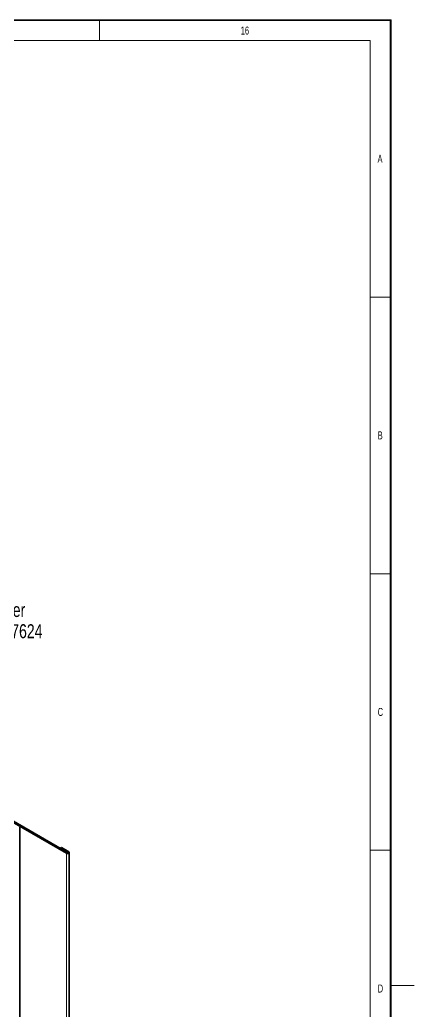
# Paper-space layout 'Blatt1' of a CAD drawing. Header units: millimetres. Extents: x 0 to 1189, y 0 to 841.
# Drawn here: x 1090.3 to 1189, y 587.6 to 835.2 of the extents above; entities that cross this region are included whole.
import ezdxf

# ---------------------------------------------------------------- set-up
doc = ezdxf.new("R2010")
doc.units = ezdxf.units.MM
doc.layers.add('1', color=7, linetype='Continuous')
doc.layers.add('BESCHRIFTUNG', color=5, linetype='Continuous')
doc.styles.add('SLDTEXTSTYLE0', font='TXT', dxfattribs={"width": 0.675})
doc.styles.add('SLDTEXTSTYLE2', font='TXT', dxfattribs={"width": 0.75})
doc.dimstyles.new('SLDDIMSTYLE0', dxfattribs={"dimtxt": 0.18, "dimasz": 0.7, "dimexe": 0, "dimexo": 0.0625, "dimgap": 0, "dimtad": 0, "dimtih": 1, "dimtoh": 1, "dimdec": 0, "dimrnd": 1e-09, "dimzin": 0, "dimdsep": 46, "dimtxsty": 'Standard', "dimblk1": 'DOT', "dimblk2": 'DOT', "dimsah": 1, "dimcen": 0.09, "dimadec": 0, "dimazin": 0, "dimtfac": 0.7, "dimtdec": 0, "dimtofl": 0, "dimtmove": 0, "dimatfit": 3, "dimldrblk": 'DOT', "dimfxl": 1, "dimfrac": 2, "dimtolj": 1, "dimtzin": 0, "dimarcsym": 0})

# ---------------------------------------------------------------- blocks, each defined once
blk = doc.blocks.new('SW_NOTE_0_5')
at = {"layer": 'BESCHRIFTUNG', "color": 0, "char_height": 3.5, "attachment_point": 1, "style": 'SLDTEXTSTYLE2'}
for s, insert in [('Halter', (0.56, 9.84)), ('1447624', (0.56, 4.54))]:
    blk.add_mtext(s, dxfattribs=dict(at, insert=insert))
blk = doc.blocks.new('_Dot')
at = {"color": 0, "linetype": 'ByBlock', "lineweight": -2}
blk.add_line((-0.5, 0), (-1, 0), dxfattribs=at)
at = {"color": 0, "linetype": 'ByBlock', "const_width": 0.5}
blk.add_lwpolyline([(-0.25, 0, 1), (0.25, 0, 1)], format="xyb", close=True, dxfattribs=at)

psp = doc.layouts.new('Blatt1')

# ---------------------------------------------------------------- linework, layer by layer
at = {"color": 7, "linetype": 'Continuous', "lineweight": 35}
for p, q in [((1101.977, 627.022), (1086.852, 635.753)), ((1102.26, 627.185), (1087.135, 635.917)), ((1090.318, 354.463), (1090.318, 633.556)), ((1100.443, 628.251), (1100.726, 628.414)), ((1102.274, 627.193), (1100.443, 628.251)), ((1100.443, 628.251), (1100.443, 628.234)), ((1102.557, 627.357), (1100.726, 628.414)), ((1102.677, 348.096), (1102.677, 627.189))]:
    psp.add_line(p, q, dxfattribs=at)
at = {"color": 8, "linetype": 'Continuous', "lineweight": 18}
for p, q in [((1102.26, 627.185), (1101.977, 627.022)), ((1101.977, 347.928), (1101.977, 627.022)), ((1102.274, 627.193), (1102.557, 627.357)), ((1102.274, 627.185), (1102.274, 627.193))]:
    psp.add_line(p, q, dxfattribs=at)
at = {"color": 7, "linetype": 'Continuous', "lineweight": 35, "flags": 128}
for points in [[(1101.977, 627.022), (1102.11, 626.971), (1102.267, 626.953), (1102.424, 626.971), (1102.557, 627.022), (1102.646, 627.099), (1102.677, 627.189), (1102.646, 627.28), (1102.557, 627.357)], [(1102.26, 627.185), (1102.263, 627.184), (1102.267, 627.184), (1102.271, 627.184), (1102.274, 627.185), (1102.276, 627.187), (1102.277, 627.189), (1102.276, 627.192), (1102.274, 627.193)]]:
    psp.add_lwpolyline(points, dxfattribs=at)
at = {"layer": '1', "lineweight": 18}
for p, q in [((5.8, 835.2), (1183.2, 835.2)), ((1183.2, 835.2), (1183.2, 5.8))]:
    psp.add_line(p, q, dxfattribs=at)
at = {"layer": '1', "color": 7, "lineweight": 18}
for p, q in [((6, 835), (1183, 835)), ((1110.25, 835), (1110.25, 830)), ((1183, 835), (1183, 6)), ((11, 830), (1178, 830)), ((1178, 830), (1178, 83.023)), ((1183, 765.917), (1178, 765.917)), ((1183, 696.833), (1178, 696.833)), ((1183, 627.75), (1178, 627.75)), ((1183.2, 594), (1189, 594))]:
    psp.add_line(p, q, dxfattribs=at)

# ---------------------------------------------------------------- block references
at = {"layer": 'BESCHRIFTUNG'}
psp.add_blockref('SW_NOTE_0_5', (1081.76, 679.694), dxfattribs=at)

# ---------------------------------------------------------------- texts
at = {"layer": '1', "char_height": 2, "attachment_point": 2, "style": 'SLDTEXTSTYLE0'}
for s, insert in [('16', (1146.644, 833.523)), ('A', (1180.452, 801.481)), ('B', (1180.488, 732.398)), ('C', (1180.537, 663.314)), ('D', (1180.547, 594.231))]:
    psp.add_mtext(s, dxfattribs=dict(at, insert=insert))

# ---------------------------------------------------------------- leaders
at = {"layer": 'BESCHRIFTUNG'}
psp.add_leader([(988.329, 598.843), (1130.341, 564.956)], dimstyle='SLDDIMSTYLE0', dxfattribs=at)

doc.saveas('drawing.dxf')
